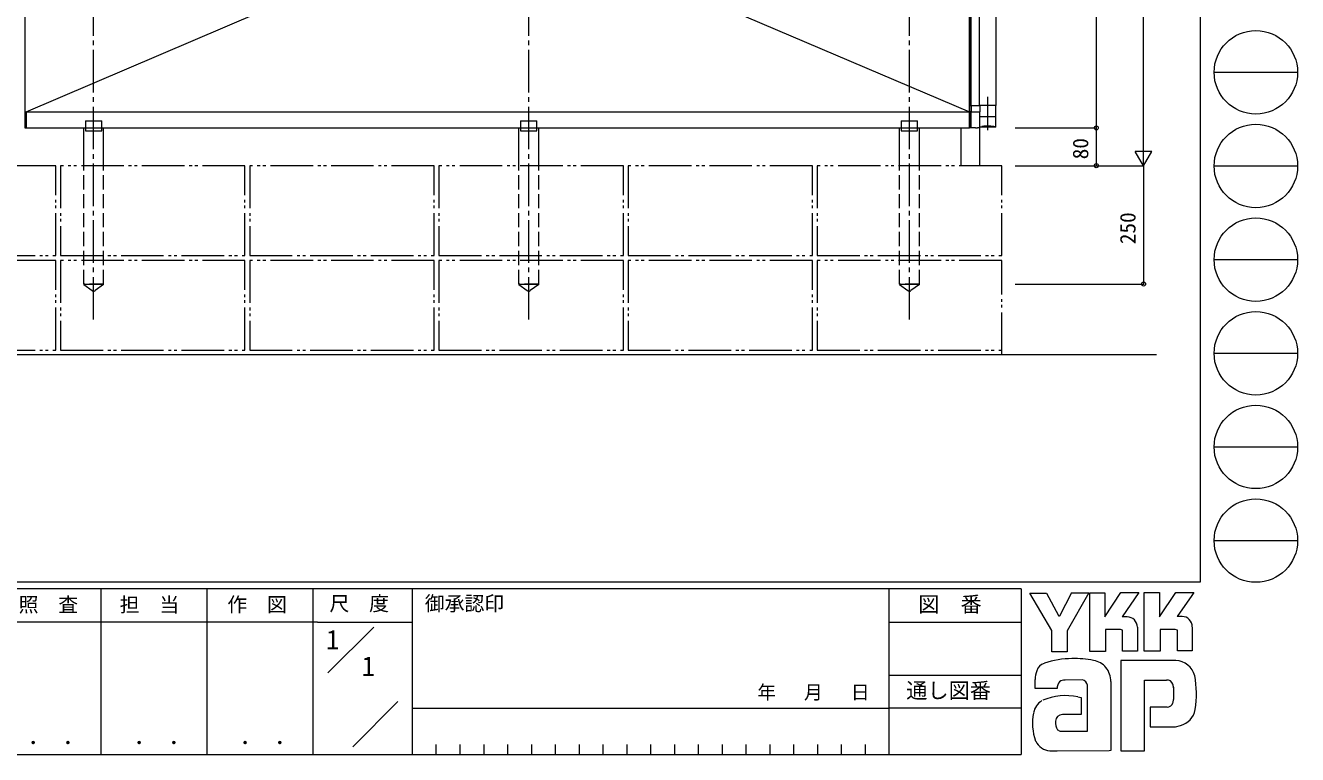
# Model space of a CAD drawing. Units: millimetres, scale not verified. Extents: x -3967 to 3967, y -2821 to 2821.
# Drawn here: x 1277 to 3967, y -2821 to -1280 of the extents above; entities that cross this region are included whole.
import ezdxf
from ezdxf.enums import TextEntityAlignment as Align

# ---------------------------------------------------------------- set-up
doc = ezdxf.new("R2010")
doc.units = ezdxf.units.MM
doc.header["$LTSCALE"] = 10
for name, pattern in [('CHAIN2', [12, 9, -1, 1, -1]), ('DASHED3', [4, 3, -1]), ('DOUBLE_CHAIN2', [12.8, 9, -1, 0.6, -0.6, 0.6, -1])]:
    doc.linetypes.add(name, pattern=pattern)
doc.layers.add('0-0_0', color=3, linetype='Continuous')
for name, color, linetype, lineweight in [('0-1_USER1', 4, 'Continuous', 9), ('0-2_YKK_ZWAK', 6, 'Continuous', 9), ('0-4_YKK_12', 7, 'Continuous', 9)]:
    doc.layers.add(name, color=color, linetype=linetype, lineweight=lineweight)
doc.styles.add('ＭＳ ゴシック', font='')
doc.styles.get('ＭＳ ゴシック').set_extended_font_data('MS Gothic')

msp = doc.modelspace()

# ---------------------------------------------------------------- linework, layer by layer
at = {"layer": '0-1_USER1', "linetype": 'CHAIN2'}
for p, q in [((1421.46, -1901.77), (1421.46, 376.8)), ((2341.46, -1901.77), (2341.46, 376.8)), ((3146.46, -1901.77), (3146.46, 376.8)), ((3311.46, -1431.09), (3311.46, -1478.74)), ((3311.46, -1467.36), (3311.46, -1501.24))]:
    msp.add_line(p, q, dxfattribs=at)
at = {"layer": '0-1_USER1'}
for p, q in [((1278.46, -610.48), (3273.46, -1462.48)), ((1278.46, -1462.48), (3273.46, -610.48)), ((3274.16, -623.68), (3274.16, -1449.48)), ((3276.46, -623.68), (3276.46, -1449.48)), ((3293.96, -623.68), (3293.96, -1449.48)), ((3328.96, -623.68), (3328.96, -1449.48)), ((3273.96, -1449.48), (3295.15, -1449.48)), ((3273.96, -1462.48), (3273.96, -1449.48)), ((3276.72, -1449.48), (3276.72, -1462.48)), ((3329.16, -1449.48), (3293.76, -1449.48)), ((3295.15, -1449.48), (3295.15, -1462.48)), ((3329.16, -1494.78), (3329.16, -1449.48)), ((1275.96, -1462.48), (3273.46, -1462.48)), ((1278.46, -1462.48), (1278.46, -1496.48)), ((3273.96, -1496.68), (3273.96, -1462.48)), ((3273.96, -1462.48), (3295.15, -1462.48)), ((3276.72, -1496.68), (3276.72, -1462.48)), ((3295.15, -1473.08), (3295.15, -1462.48)), ((3329.16, -1473.08), (3295.15, -1473.08)), ((3295.44, -1495.55), (3295.44, -1473.08)), ((1400.46, -1576.48), (1400.46, -1496.48)), ((1404.16, -1481.48), (1438.76, -1481.48)), ((1404.16, -1481.48), (1404.16, -1502.48)), ((1404.16, -1502.48), (1438.76, -1502.48)), ((1438.76, -1502.48), (1438.76, -1481.48)), ((1442.46, -1576.48), (1442.46, -1496.48)), ((2320.46, -1576.48), (2320.46, -1496.48)), ((2324.16, -1481.48), (2358.76, -1481.48)), ((2324.16, -1481.48), (2324.16, -1502.48)), ((2324.16, -1502.48), (2358.76, -1502.48)), ((2358.76, -1502.48), (2358.76, -1481.48)), ((2362.46, -1576.48), (2362.46, -1496.48)), ((3125.46, -1576.48), (3125.46, -1496.48)), ((3129.16, -1481.48), (3163.76, -1481.48)), ((3129.16, -1481.48), (3129.16, -1502.48)), ((3129.16, -1502.48), (3163.76, -1502.48)), ((3163.76, -1502.48), (3163.76, -1481.48)), ((3167.46, -1576.48), (3167.46, -1496.48)), ((3255.46, -1576.48), (3255.46, -1496.48)), ((3285.95, -1496.68), (3273.96, -1496.68)), ((3329.16, -1494.78), (3295.44, -1494.78)), ((3295.46, -1576.48), (3295.46, -1496.48)), ((3668.65, -1976.48), (-1037.95, -1976.48))]:
    msp.add_line(p, q, dxfattribs=at)
at = {"layer": '0-1_USER1', "linetype": 'DASHED3'}
for p, q in [((3278.46, -1462.48), (3273.96, -1462.48)), ((1400.46, -1826.48), (1400.46, -1576.48)), ((1442.46, -1826.48), (1442.46, -1576.48)), ((2320.46, -1826.48), (2320.46, -1576.48)), ((2362.46, -1826.48), (2362.46, -1576.48)), ((3125.46, -1826.48), (3125.46, -1576.48)), ((3167.46, -1826.48), (3167.46, -1576.48)), ((1402.96, -1826.48), (1439.96, -1826.48)), ((1442.46, -1827.48), (1424.65, -1840.33)), ((2322.96, -1826.48), (2359.96, -1826.48)), ((2362.46, -1827.48), (2344.65, -1840.33)), ((3127.96, -1826.48), (3164.96, -1826.48)), ((3167.46, -1827.48), (3149.65, -1840.33))]:
    msp.add_line(p, q, dxfattribs=at)
at = {"layer": '0-1_USER1'}
msp.add_lwpolyline([(3273.46, -1496.48), (3273.46, -576.48), (1275.96, -576.48), (1275.96, -1496.48)], close=True, dxfattribs=at)
for points in [[(3285.95, -1496.68), (3286.04, -1496.67), (3286.12, -1496.66), (3286.21, -1496.64), (3286.3, -1496.63), (3286.39, -1496.62), (3286.48, -1496.6), (3286.57, -1496.59), (3286.65, -1496.58), (3286.74, -1496.56), (3286.83, -1496.55), (3286.92, -1496.54), (3287.01, -1496.52), (3287.1, -1496.51), (3287.18, -1496.5), (3287.33, -1496.48), (3287.48, -1496.45), (3287.63, -1496.43), (3287.78, -1496.41), (3287.93, -1496.39), (3288.08, -1496.37), (3288.23, -1496.35), (3288.38, -1496.33), (3288.53, -1496.31), (3288.68, -1496.29), (3288.83, -1496.27), (3288.98, -1496.25), (3289.13, -1496.23), (3289.28, -1496.21), (3289.43, -1496.19), (3289.58, -1496.17), (3289.73, -1496.15), (3289.87, -1496.13), (3290.02, -1496.11), (3290.17, -1496.09), (3290.32, -1496.08), (3290.47, -1496.06), (3290.62, -1496.04), (3290.77, -1496.02), (3290.92, -1496)], [(3290.92, -1496), (3291.07, -1495.98), (3291.22, -1495.97), (3291.37, -1495.95), (3291.52, -1495.93), (3291.67, -1495.91), (3291.82, -1495.9), (3291.97, -1495.88), (3292.12, -1495.86), (3292.27, -1495.85), (3292.42, -1495.83), (3292.57, -1495.81), (3292.71, -1495.8), (3292.86, -1495.78), (3293.01, -1495.76), (3293.16, -1495.75), (3293.31, -1495.73), (3293.46, -1495.72), (3293.58, -1495.7), (3293.7, -1495.69), (3293.82, -1495.68), (3293.94, -1495.67), (3294.06, -1495.65), (3294.18, -1495.64), (3294.31, -1495.63), (3294.43, -1495.62), (3294.55, -1495.61), (3294.67, -1495.59), (3294.79, -1495.58), (3294.91, -1495.57), (3295.03, -1495.56), (3295.15, -1495.55)]]:
    msp.add_lwpolyline(points, dxfattribs=at)
at = {"layer": '0-1_USER1', "linetype": 'DOUBLE_CHAIN2'}
for points in [[(1341.46, -1766.48), (1341.46, -1576.48), (951.46, -1576.48), (951.46, -1766.48)], [(1741.46, -1766.48), (1741.46, -1576.48), (1351.46, -1576.48), (1351.46, -1766.48)], [(2141.46, -1766.48), (2141.46, -1576.48), (1751.46, -1576.48), (1751.46, -1766.48)], [(2541.46, -1766.48), (2541.46, -1576.48), (2151.46, -1576.48), (2151.46, -1766.48)], [(2941.46, -1766.48), (2941.46, -1576.48), (2551.46, -1576.48), (2551.46, -1766.48)], [(3341.46, -1766.48), (3341.46, -1576.48), (2951.46, -1576.48), (2951.46, -1766.48)], [(1341.46, -1966.48), (1341.46, -1776.48), (951.46, -1776.48), (951.46, -1966.48)], [(1741.46, -1966.48), (1741.46, -1776.48), (1351.46, -1776.48), (1351.46, -1966.48)], [(2141.46, -1966.48), (2141.46, -1776.48), (1751.46, -1776.48), (1751.46, -1966.48)], [(2541.46, -1966.48), (2541.46, -1776.48), (2151.46, -1776.48), (2151.46, -1966.48)], [(2941.46, -1966.48), (2941.46, -1776.48), (2551.46, -1776.48), (2551.46, -1966.48)]]:
    msp.add_lwpolyline(points, close=True, dxfattribs=at)
msp.add_lwpolyline([(3341.46, -1976.48), (3341.46, -1776.48), (2951.46, -1776.48), (2951.46, -1966.48), (3341.46, -1966.48)], dxfattribs=at)
at = {"layer": '0-1_USER1', "linetype": 'DASHED3'}
for points in [[(1442.46, -1827.48), (1442.46, -1826.48), (1400.46, -1826.48), (1400.46, -1827.48)], [(1442.46, -1827.48), (1400.46, -1827.48), (1418.27, -1840.33)], [(2362.46, -1827.48), (2362.46, -1826.48), (2320.46, -1826.48), (2320.46, -1827.48)], [(2362.46, -1827.48), (2320.46, -1827.48), (2338.27, -1840.33)], [(3167.46, -1827.48), (3167.46, -1826.48), (3125.46, -1826.48), (3125.46, -1827.48)], [(3167.46, -1827.48), (3125.46, -1827.48), (3143.27, -1840.33)]]:
    msp.add_lwpolyline(points, dxfattribs=at)
for centre, radius, start, end in [((3311.76, -1573.3), 80.5, 77.51705, 101.69999), ((1421.46, -1836.48), 5, 230.35793, 309.64207), ((2341.46, -1836.48), 5, 230.35793, 309.64207), ((3146.46, -1836.48), 5, 230.35793, 309.64207)]:
    msp.add_arc(centre, radius, start, end, dxfattribs=at)
at = {"layer": '0-2_YKK_ZWAK'}
for p, q in [((3641.46, -1541.48), (3641.46, 311.02)), ((3541.46, -576.48), (3541.46, -1496.48)), ((3369.96, -1496.48), (3542.46, -1496.48)), ((3369.96, -1496.48), (3542.46, -1496.48)), ((3541.46, -1496.48), (3541.46, -1576.48)), ((3641.46, -1576.48), (3641.46, -1515.86)), ((3641.46, -1576.48), (3623.96, -1546.17)), ((3658.96, -1546.17), (3623.96, -1546.17)), ((3641.46, -1576.48), (3658.96, -1546.17)), ((3369.96, -1576.48), (3642.46, -1576.48)), ((3369.96, -1576.48), (3642.46, -1576.48)), ((3369.96, -1576.48), (3542.46, -1576.48)), ((3641.46, -1576.48), (3641.46, -1826.48)), ((3369.96, -1826.48), (3642.46, -1826.48))]:
    msp.add_line(p, q, dxfattribs=at)
for centre in [(3541.46, -1496.48), (3541.46, -1496.48), (3541.46, -1576.48), (3641.46, -1826.48)]:
    msp.add_circle(centre, 4.25, dxfattribs=at)
at = {"layer": '0-4_YKK_12'}
for p, q in [((3760.92, 2793), (3760.92, -2457)), ((3790.68, -1379), (3967.08, -1379)), ((3790.68, -1576.96), (3967.08, -1576.96)), ((3790.68, -1774.92), (3967.08, -1774.92)), ((3790.68, -1972.88), (3967.08, -1972.88)), ((3790.68, -2170.84), (3967.08, -2170.84)), ((3790.68, -2368.8), (3967.08, -2368.8)), ((3760.92, -2457), (-3939.08, -2457)), ((3382.92, -2471), (-3939.08, -2471)), ((1436.92, -2471), (1436.92, -2821)), ((1660.92, -2471), (1660.92, -2821)), ((1884.92, -2471), (1884.92, -2821)), ((2094.92, -2471), (2094.92, -2821)), ((3102.91, -2471), (3102.91, -2821)), ((3382.92, -2471), (3382.92, -2821)), ((3447.24, -2558.99), (3401.29, -2480.06)), ((3401.29, -2480.06), (3436.42, -2480.06)), ((3436.42, -2480.06), (3461.56, -2527.09)), ((3489.28, -2478.98), (3463.72, -2528.71)), ((3525.54, -2478.98), (3480.21, -2559.26)), ((3489.28, -2478.98), (3525.54, -2478.98)), ((3527.51, -2603.31), (3527.51, -2479.25)), ((3527.51, -2479.25), (3559.68, -2479.25)), ((3559.68, -2530.23), (3593.47, -2478.71)), ((3559.68, -2479.25), (3559.68, -2530.23)), ((3593.47, -2478.71), (3631.72, -2478.71)), ((3631.72, -2478.71), (3596.32, -2530.06)), ((3642.66, -2602.23), (3642.66, -2478.17)), ((3642.66, -2478.17), (3675.37, -2478.17)), ((3675.37, -2530.08), (3709.69, -2478.17)), ((3675.37, -2478.17), (3675.37, -2530.08)), ((3709.69, -2478.17), (3747.53, -2478.17)), ((3743.75, -2484.65), (3712.53, -2529.25)), ((3747.53, -2478.17), (3743.75, -2484.65)), ((3461.56, -2527.09), (3463.72, -2528.71)), ((1894.76, -2540.99), (1212.92, -2540.99)), ((1894.76, -2540.99), (2094.92, -2540.99)), ((1916.62, -2648.36), (2013.55, -2551.43)), ((3102.91, -2541), (3382.92, -2541)), ((3606.71, -2530.06), (3596.32, -2530.06)), ((3628.33, -2551.69), (3628.33, -2602.5)), ((3722.92, -2529.25), (3712.53, -2529.25)), ((3744.56, -2551.69), (3744.56, -2601.96)), ((3447.24, -2603.58), (3447.24, -2558.99)), ((3480.21, -2559.26), (3480.21, -2603.58)), ((3592.66, -2556.82), (3560.76, -2556.82)), ((3560.76, -2556.82), (3560.76, -2603.31)), ((3596.98, -2558.45), (3592.66, -2556.82)), ((3596.98, -2602.5), (3596.98, -2558.45)), ((3712.94, -2601.96), (3712.94, -2558.17)), ((3480.21, -2603.58), (3447.24, -2603.58)), ((3560.76, -2603.31), (3527.51, -2603.31)), ((3628.33, -2602.5), (3596.98, -2602.5)), ((3676.72, -2602.23), (3642.66, -2602.23)), ((3712.94, -2601.46), (3713.44, -2601.96)), ((3744.56, -2601.96), (3712.94, -2601.96)), ((3593.2, -2621.96), (3593.2, -2813.06)), ((3709.15, -2621.96), (3593.2, -2621.96)), ((3102.91, -2652.99), (3382.92, -2652.99)), ((3512.38, -2663.05), (3475.4, -2663.75)), ((3523.19, -2771.71), (3523.19, -2674.4)), ((3572.11, -2666.83), (3572.11, -2812.79)), ((3643.47, -2813.06), (3643.47, -2663.59)), ((3643.47, -2663.59), (3689.96, -2663.59)), ((3704.65, -2678.56), (3704.83, -2704.91)), ((1969.64, -2804.45), (2064.88, -2709.21)), ((3502.65, -2698.73), (3509.67, -2700.35)), ((3509.67, -2700.35), (3509.67, -2736.3)), ((2094.92, -2723), (3102.91, -2723)), ((3382.92, -2722.99), (3102.91, -2722.99)), ((3509.67, -2736.3), (3469.73, -2736.35)), ((3691.04, -2720.89), (3655.63, -2720.89)), ((3655.63, -2720.89), (3655.63, -2762.25)), ((3655.63, -2762.25), (3708.88, -2762.25)), ((3708.88, -2762.25), (3719.69, -2759.82)), ((3466.97, -2771.71), (3523.19, -2771.71)), ((3518.86, -2771.71), (3522.38, -2771.71)), ((3523.19, -2771.7), (3523.2, -2771.71)), ((-3939.08, -2821), (3382.92, -2821)), ((2145.32, -2800), (2145.32, -2821)), ((2195.72, -2800), (2195.72, -2821)), ((2246.12, -2800), (2246.12, -2821)), ((2296.52, -2800), (2296.52, -2821)), ((2346.92, -2800), (2346.92, -2821)), ((2397.32, -2800), (2397.32, -2821)), ((2447.72, -2800), (2447.72, -2821)), ((2498.12, -2800), (2498.12, -2821)), ((2548.52, -2800), (2548.52, -2821)), ((2598.92, -2800), (2598.92, -2821)), ((2649.32, -2800), (2649.32, -2821)), ((2699.72, -2800), (2699.72, -2821)), ((2750.12, -2800), (2750.12, -2821)), ((2800.52, -2800), (2800.52, -2821)), ((2850.92, -2800), (2850.92, -2821)), ((2901.32, -2800), (2901.32, -2821)), ((2951.72, -2800), (2951.72, -2821)), ((3002.11, -2800), (3002.11, -2821)), ((3052.51, -2800), (3052.51, -2821)), ((3458.59, -2813.6), (3443.72, -2813.6)), ((3568.87, -2813.33), (3458.59, -2813.6)), ((3572.11, -2812.79), (3568.87, -2813.33)), ((3593.2, -2813.06), (3635.63, -2813.06)), ((3635.63, -2813.06), (3643.47, -2813.06))]:
    msp.add_line(p, q, dxfattribs=at)
for points in [[(3712.94, -2558.17), (3708.61, -2556.55), (3676.72, -2556.55), (3676.72, -2602.23)], [(3458.59, -2681.7), (3412.1, -2681.7), (3412.1, -2662.41)]]:
    msp.add_lwpolyline(points, dxfattribs=at)
for centre in [(3878.88, -1379), (3878.88, -1576.96), (3878.88, -1774.92), (3878.88, -1972.88), (3878.88, -2170.84), (3878.88, -2368.8)]:
    msp.add_circle(centre, 88.2, dxfattribs=at)
for centre, radius, start, end in [((3606.71, -2551.69), 21.62, 0.00166, 89.99604), ((3722.92, -2550.88), 21.62, 0.00166, 89.99604), ((3438.98, -2651.55), 24.44, 109.02127, 161.51264), ((3490.14, -2795.01), 176.8, 89.89165, 109.30848), ((3495.33, -2825.63), 207.48, 78.7801, 91.46938), ((3528.22, -2665.96), 44.48, 40.66422, 80.31694), ((3707.64, -2665.4), 43.41, 14.44572, 87.08746), ((3462.51, -2662.66), 50.37, 158.41083, 179.71775), ((3526.01, -2665.85), 46.12, 358.78059, 38.76563), ((3544.58, -2692.87), 208.6, 350.99027, 10.67625), ((3479.67, -2681.07), 21.09, 138.46382, 181.71359), ((3474.07, -2680.71), 17.01, 85.50551, 126.78038), ((3507.48, -2678.54), 16.25, 14.7552, 72.44995), ((3691.57, -2675.79), 12.29, 16.43123, 96.91661), ((3668.23, -2683.08), 36.73, 4.93423, 17.03552), ((3447.19, -2740.27), 39.08, 121.82711, 169.08475), ((3478.12, -2829.54), 133.09, 79.38098, 112.05825), ((3691.05, -2707.84), 13.06, 269.95468, 342.90145), ((3668.02, -2701.41), 36.97, 343.6902, 354.75362), ((3517.41, -2754.95), 110.83, 168.76372, 199.80079), ((3469.82, -2750.79), 14.45, 90.33953, 178.03639), ((3708.27, -2718.45), 42.91, 285.44291, 349.90448), ((3478.74, -2754.28), 23.68, 171.08203, 216.71923), ((3469.42, -2756.65), 15.26, 230.9728, 260.75491), ((3447.32, -2775.43), 38.23, 207.31435, 263.59464)]:
    msp.add_arc(centre, radius, start, end, dxfattribs=at)

# ---------------------------------------------------------------- texts
at = {"layer": '0-0_0', "style": 'ＭＳ ゴシック'}
for p in [(1912.92, -2610.99), (1988.25, -2666.99)]:
    msp.add_text('1', height=41.06, dxfattribs=at).set_placement(p, align=Align.BOTTOM_LEFT)
at = {"layer": '0-2_YKK_ZWAK', "style": 'ＭＳ ゴシック'}
for s, p in [('80', (3534.46, -1562.88)), ('250', (3634.46, -1742.28))]:
    msp.add_text(s, height=32.99, rotation=90, dxfattribs=at).set_placement(p, align=Align.BOTTOM_LEFT)
at = {"layer": '0-4_YKK_12', "style": 'ＭＳ ゴシック'}
for s, height, p in [('照  査', 30.79, (1262.81, -2528.8)), ('担  当', 30.79, (1476.46, -2528.8)), ('作  図', 30.79, (1704.12, -2528.62)), ('尺  度', 30.79, (1920.04, -2526.37)), ('御承認印', 30.79, (2121.59, -2526.33)), ('図\u3000番', 32.84, (3164.89, -2529.62)), ('年   月   日', 29.03, (2824.68, -2712.69)), ('通し図番', 32.84, (3139.71, -2711.85)), (' ． ．', 35.92, (1257.47, -2810.46)), (' ． ．', 35.92, (1481.47, -2810.46)), (' ． ．', 35.92, (1705.47, -2810.46))]:
    msp.add_text(s, height=height, dxfattribs=at).set_placement(p, align=Align.BOTTOM_LEFT)

doc.saveas('drawing.dxf')
